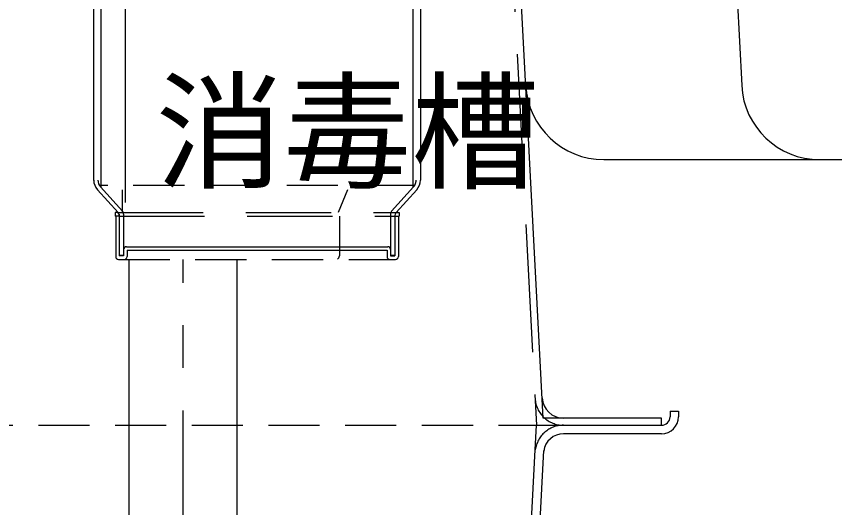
# Model space of a CAD drawing. Units: millimetres, scale not verified. Extents: x -8910 to 8910, y -6308 to 6308.
# Drawn here: x -3918 to -3342, y -2560 to -2215 of the extents above; entities that cross this region are included whole.
import ezdxf
from ezdxf.enums import TextEntityAlignment as Align

# ---------------------------------------------------------------- set-up
doc = ezdxf.new("R2010")
doc.units = ezdxf.units.MM
doc.header["$LTSCALE"] = 30
for name, pattern in [('CHAIN2', [12, 9, -1, 1, -1]), ('DASHED1', [1.8, 1.2, -0.6]), ('DASHED2', [3, 2, -1]), ('DASHED3', [4, 3, -1]), ('DOUBLE_CHAIN2', [12.8, 9, -1, 0.6, -0.6, 0.6, -1])]:
    doc.linetypes.add(name, pattern=pattern)
for name, color, linetype, lineweight in [('0-0_製作', 5, 'Continuous', 25), ('0-3_空気管', 3, 'Continuous', 25), ('0-6_09', 3, 'Continuous', 25), ('0-7_文字', 7, 'Continuous', 25), ('0-8_水管', 3, 'Continuous', 25), ('0-9_0A', 3, 'Continuous', 25), ('0-E_0E', 3, 'Continuous', 25)]:
    doc.layers.add(name, color=color, linetype=linetype, lineweight=lineweight)
doc.styles.add('ＭＳ ゴシック', font='')
doc.styles.get('ＭＳ ゴシック').set_extended_font_data('MS Gothic')

msp = doc.modelspace()

# ---------------------------------------------------------------- linework, layer by layer
at = {"layer": '0-0_製作', "color": 3, "linetype": 'CHAIN2'}
msp.add_line((-3800.55, -2762.11), (-3800.55, -2385.77), dxfattribs=at)
at = {"layer": '0-3_空気管', "linetype": 'DOUBLE_CHAIN2'}
for p in [(-3552.71, -2485.11), (-3552.71, -2519.84)]:
    msp.add_line(p, (-3551.8, -2502.48), dxfattribs=at)
at = {"layer": '0-3_空気管'}
for p, q in [((-3457.8, -2492.47), (-3457.8, -2496.48)), ((-3457.8, -2492.47), (-3451.8, -2492.47)), ((-3451.8, -2492.47), (-3451.8, -2496.48)), ((-3532.82, -2502.48), (-3463.8, -2502.48)), ((-3463.8, -2508.48), (-3532.82, -2508.48)), ((-3562.49, -2821.11), (-3546.72, -2520.15))]:
    msp.add_line(p, q, dxfattribs=at)
at = {"layer": '0-3_空気管', "linetype": 'DASHED1'}
msp.add_line((-6170.5, -2502.48), (-3533.06, -2502.48), dxfattribs=at)
at = {"layer": '0-3_空気管', "linetype": 'DASHED3'}
for p, q in [((-3532.82, -2502.48), (-3463.8, -2502.48)), ((-3568.48, -2820.79), (-3552.71, -2519.84))]:
    msp.add_line(p, q, dxfattribs=at)
for centre, start, end in [((-3532.82, -2482.48), 183, 270), ((-3532.82, -2522.47), 90, 172.444)]:
    msp.add_arc(centre, 20, start, end, dxfattribs=at)
at = {"layer": '0-3_空気管'}
for centre, radius, start, end in [((-3532.82, -2482.48), 15, 183, 270), ((-3463.8, -2496.48), 6, 270, 0), ((-3463.8, -2496.48), 12, 270, 0), ((-3532.82, -2522.47), 14, 90, 172.444)]:
    msp.add_arc(centre, radius, start, end, dxfattribs=at)
at = {"layer": '0-6_09', "linetype": 'DASHED3'}
msp.add_line((-3571.77, -2121.43), (-3551.8, -2502.48), dxfattribs=at)
at = {"layer": '0-6_09'}
msp.add_line((-3551.8, -2502.48), (-3463.8, -2502.48), dxfattribs=at)
msp.add_lwpolyline([(-3463.8, -2502.48), (-3463.8, -2497.48), (-3547.05, -2497.48), (-3566.78, -2121.17)], dxfattribs=at)
at = {"layer": '0-8_水管'}
for p, q in [((-3863.55, -2330.08), (-3863.55, -1810.76)), ((-3858.55, -1920.76), (-3858.55, -2334.85)), ((-3638.55, -2334.84), (-3638.55, -1995.89)), ((-3633.55, -1995.76), (-3633.55, -2329.94)), ((-3841.48, -2205.76), (-3841.48, -2345.76))]:
    msp.add_line(p, q, dxfattribs=at)
at = {"layer": '0-9_0A'}
for p, q in [((-3860.99, -2336.63), (-3846.45, -2352.77)), ((-3858.76, -2334.62), (-3843.32, -2351.77)), ((-3638.35, -2334.62), (-3653.78, -2351.77)), ((-3636.12, -2336.63), (-3650.65, -2352.77)), ((-3848.55, -2352.77), (-3848.55, -2355.27)), ((-3848.05, -2355.27), (-3848.05, -2383.77)), ((-3845.55, -2353.77), (-3845.55, -2383.27)), ((-3842.55, -2353.77), (-3842.55, -2383.27)), ((-3690.52, -2355.27), (-3690.52, -2383.27)), ((-3654.55, -2353.77), (-3654.55, -2383.27)), ((-3651.55, -2354.77), (-3651.55, -2383.27)), ((-3649.05, -2355.27), (-3649.05, -2383.77)), ((-3648.55, -2352.77), (-3648.55, -2355.27)), ((-3840.55, -2376.77), (-3656.55, -2376.77)), ((-3840.05, -2379.27), (-3657.05, -2379.27)), ((-3840.05, -2379.27), (-3840.05, -2383.77)), ((-3657.05, -2379.27), (-3657.05, -2383.77)), ((-3845.55, -2382.77), (-3842.55, -2382.77)), ((-3842.55, -2383.27), (-3845.55, -2383.27)), ((-3654.55, -2382.77), (-3651.55, -2382.77)), ((-3654.55, -2383.27), (-3651.55, -2383.27)), ((-3838.55, -2697.48), (-3838.55, -2385.46)), ((-3762.55, -2697.48), (-3762.55, -2385.77))]:
    msp.add_line(p, q, dxfattribs=at)
at = {"layer": '0-9_0A', "linetype": 'DASHED1'}
for p, q in [((-3637.7, -2333.77), (-3859.54, -2333.77)), ((-3843.55, -2336.7), (-3843.55, -2352.77)), ((-3684.77, -2336.7), (-3691.42, -2352.77)), ((-3846.45, -2352.77), (-3848.55, -2352.77)), ((-3845.55, -2355.27), (-3848.55, -2355.27)), ((-3651.55, -2355.27), (-3648.55, -2355.27)), ((-3650.65, -2352.77), (-3648.55, -2352.77)), ((-3846.05, -2385.77), (-3651.05, -2385.77))]:
    msp.add_line(p, q, dxfattribs=at)
at = {"layer": '0-9_0A', "linetype": 'DASHED2'}
for p, q in [((-3846.45, -2352.77), (-3650.65, -2352.77)), ((-3845.55, -2355.27), (-3651.55, -2355.27))]:
    msp.add_line(p, q, dxfattribs=at)
at = {"layer": '0-9_0A'}
for centre, radius, start, end in [((-3853.55, -2329.94), 10, 180, 221.987), ((-3853.55, -2329.94), 7, 180, 221.987), ((-3643.55, -2329.94), 10, 318.013, 0), ((-3651.55, -2353.77), 3, 138.013, 180), ((-3649.55, -2354.77), 2, 90, 180), ((-3840.55, -2378.77), 2, 90, 180), ((-3656.55, -2378.77), 2, 0, 90), ((-3846.05, -2383.77), 2, 180, 270), ((-3842.05, -2383.77), 2, 270, 0), ((-3693.02, -2383.27), 2.5, 293.622, 0), ((-3655.05, -2383.77), 2, 180, 270), ((-3651.05, -2383.77), 2, 270, 0)]:
    msp.add_arc(centre, radius, start, end, dxfattribs=at)
at = {"layer": '0-9_0A', "linetype": 'DASHED2'}
for centre, radius, start, end in [((-3643.55, -2329.94), 7, 318.013, 0), ((-3847.55, -2354.77), 2, 0, 90), ((-3845.55, -2353.77), 3, 0, 41.987)]:
    msp.add_arc(centre, radius, start, end, dxfattribs=at)
at = {"layer": '0-E_0E'}
for p, q in [((-3435.1, -1733.48), (-3407.33, -2263.36)), ((-3504.4, -2315.48), (-3112.09, -2315.48))]:
    msp.add_line(p, q, dxfattribs=at)
for centre in [(-3504.4, -2260.48), (-3352.4, -2260.48)]:
    msp.add_arc(centre, 55, 183, 270, dxfattribs=at)

# ---------------------------------------------------------------- texts
at = {"layer": '0-7_文字', "color": 4, "style": 'ＭＳ ゴシック'}
msp.add_text('消毒槽', height=65.98, dxfattribs=at).set_placement((-3819.96, -2348.62), align=Align.BOTTOM_LEFT)

doc.saveas('drawing.dxf')
